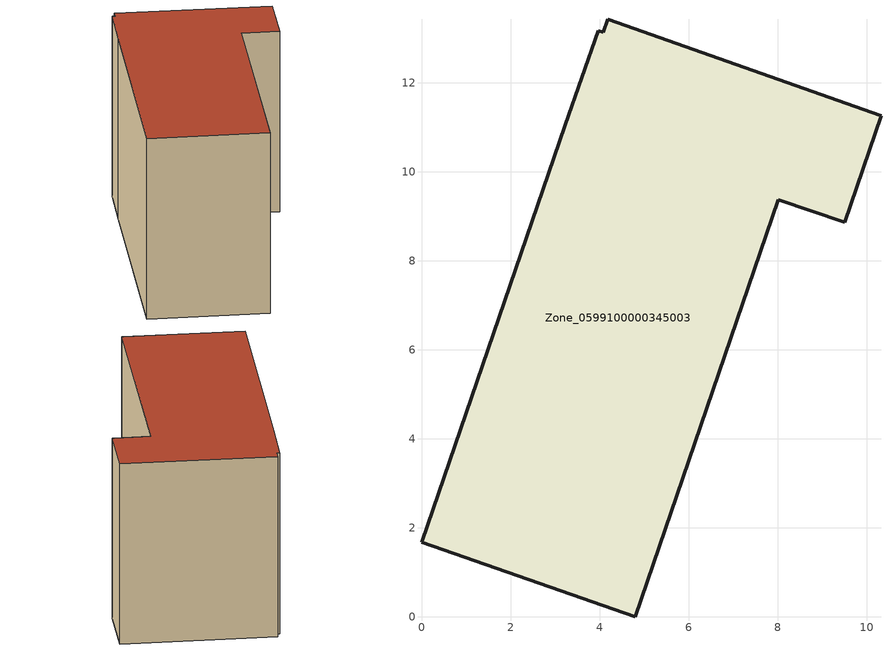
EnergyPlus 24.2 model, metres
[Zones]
Zone_0599100000345003
 floor ground (C_G): 4.08,13.14 4.18,13.44 10.32,11.26 9.51,8.87 8.01,9.37 4.81,0 0,1.67 3.23,11.06 3.97,13.17 z0
 wall outside (C_F): 9.51,8.87 10.32,11.26 4.18,13.44 4.08,13.14 3.97,13.17 3.23,11.06 0,1.67 4.81,0 8.01,9.37 9.51,8.87 z0:8.13
 roof outside (C_R): 4.18,13.44 4.08,13.14 3.97,13.17 3.23,11.06 0,1.67 4.81,0 8.01,9.37 9.51,8.87 10.32,11.26 z8.13
[BUILDING]
Pand.0599100000345003: North Axis=0; Terrain=City; Loads Convergence Tolerance Value=0.04; Temperature Convergence Tolerance Value=0.4; Solar Distribution=FullExterior; Maximum Number of Warmup Days=25; Minimum Number of Warmup Days=1
[Site:Location]
Rotterdam.The.Hague.AP_ZH_NLD Design_Conditions: Latitude=51.96; Longitude=4.45; Time Zone=1; Elevation=-4.5
[SITE:GROUNDTEMPERATURE:BUILDINGSURFACE]
18, 18, 18, 18, 18, 18, 18, 18, 18, 18, 18, 18
[MATERIAL] Thermal Absorptance=0.9; Solar Absorptance=0.7; Visible Absorptance=0.7
Name | Roughness | Thickness | Conductivity | Density | Specific Heat
G.TI.1992-2005 | MediumSmooth | 0.15 | 0.06 | 540 | 1210
F.TI.1992-2005 | Rough | 0.3 | 0.12 | 1920 | 840
R.TI.1992-2005 | MediumRough | 0.2 | 0.08 | 1500 | 1000
[CONSTRUCTION]
C_G: G.TI.1992-2005
C_F: F.TI.1992-2005
C_R: R.TI.1992-2005
[ZONE]
Zone_0599100000345003: Type=1; Multiplier=1; Ceiling Height=Autocalculate; Volume=Autocalculate; Floor Area=autocalculate; Part of Total Floor Area=Yes
[ZONEINFILTRATION:DESIGNFLOWRATE]
Infil_Zone_0599100000345003: Zone or ZoneList or Space or SpaceList=Zone_0599100000345003; Schedule=AlwaysOn; Design Flow Rate Calculation Method=Flow/Area; Flow Rate per Floor Area=0.0015; Constant Term Coefficient=1; Temperature Term Coefficient=0; Velocity Term Coefficient=0; Velocity Squared Term Coefficient=0
[HVACTEMPLATE:ZONE:IDEALLOADSAIRSYSTEM]
Zone_0599100000345003: Maximum Heating Supply Air Temperature=50; Minimum Cooling Supply Air Temperature=13; Maximum Heating Supply Air Humidity Ratio=0.0156; Minimum Cooling Supply Air Humidity Ratio=0.0077; Heating Limit=NoLimit; Cooling Limit=NoLimit; Dehumidification Control Type=ConstantSensibleHeatRatio; Cooling Sensible Heat Ratio=0.7; Dehumidification Setpoint=60; Humidification Control Type=None; Humidification Setpoint=30; Outdoor Air Method=None; Outdoor Air Flow Rate per Person=0.00944; Outdoor Air Flow Rate per Zone Floor Area=0; Outdoor Air Flow Rate per Zone=0; Demand Controlled Ventilation Type=None; Outdoor Air Economizer Type=NoEconomizer; Heat Recovery Type=None; Sensible Heat Recovery Effectiveness=0.7; Latent Heat Recovery Effectiveness=0.65
[ZONECONTROL:THERMOSTAT]
ThermostatControl_Zone_0599100000345003: Zone or ZoneList=Zone_0599100000345003; Control Type Schedule=DualSetpointControlType; Control 1=Thermostat_Zone_0599100000345003; Temperature Difference Between Cutout And Setpoint=0
[THERMOSTATSETPOINT:DUALSETPOINT]
Thermostat_Zone_0599100000345003: Heating Setpoint Temperature Schedule=HeatingSetpoint_Zone_0599100000345003; Cooling Setpoint Temperature Schedule=CoolingSetpoint_Zone_0599100000345003
[SCHEDULE:COMPACT]
HeatingSetpoint_Zone_0599100000345003: Through: 12/31, For: AllDays, Until: 24:00, 21
CoolingSetpoint_Zone_0599100000345003: Through: 12/31, For: AllDays, Until: 24:00, 24
DualSetpointControlType: Through: 12/31, For: AllDays, Until: 24:00, 4
AlwaysOn: Through: 12/31, For: AllDays, Until: 24:00, 1
